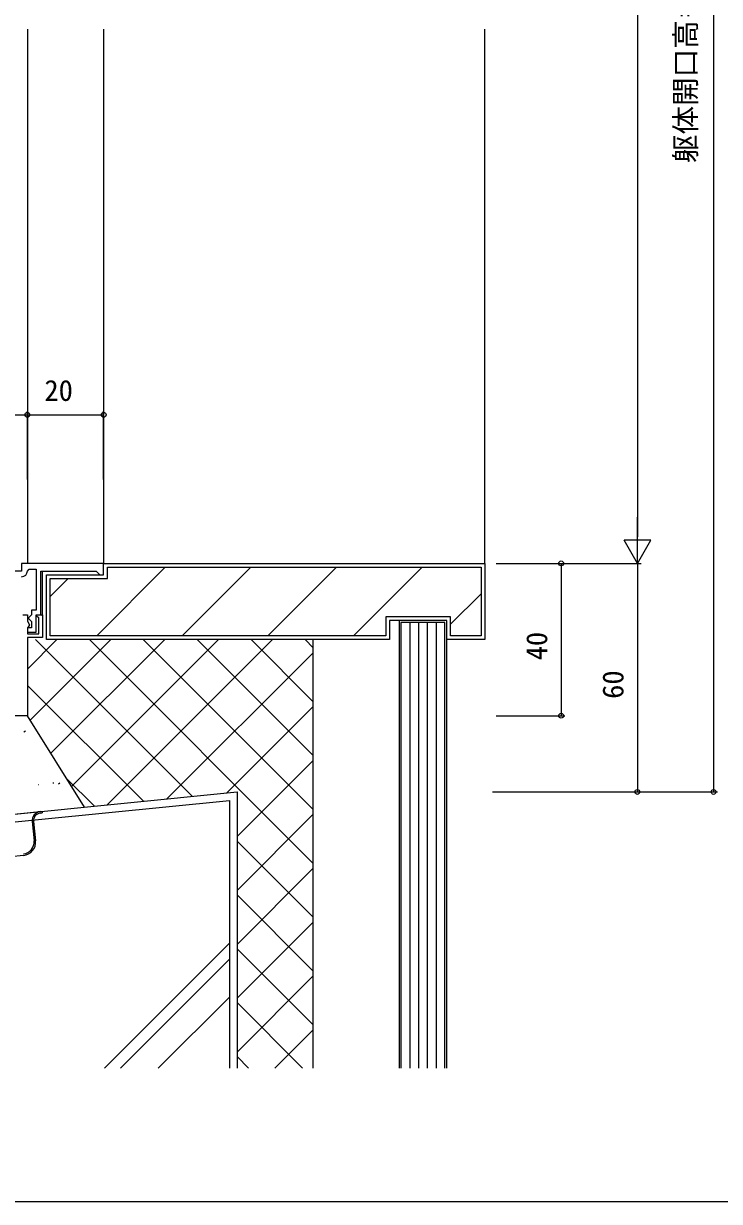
# Model space of a CAD drawing. Units: millimetres, scale not verified. Extents: x -437 to 438, y -344 to 341.
# Drawn here: x -253.5 to -70.9, y -343.8 to -34.6 of the extents above; entities that cross this region are included whole.
import ezdxf
from ezdxf.enums import TextEntityAlignment as Align

# ---------------------------------------------------------------- set-up
doc = ezdxf.new("R2010")
doc.units = ezdxf.units.MM
doc.header["$LTSCALE"] = 2
for name, color, linetype in [('0-2_YKK_11', 7, 'Continuous'), ('0-3_YKK_12', 2, 'Continuous'), ('0-4_YKK_13', 4, 'Continuous'), ('0-5_YKK_D', 6, 'Continuous'), ('0-6_YKK_ZWAK', 7, 'Continuous'), ('0-7_YSS_K', 3, 'Continuous')]:
    doc.layers.add(name, color=color, linetype=linetype)
doc.styles.add('ＭＳ ゴシック', font='')
doc.styles.get('ＭＳ ゴシック').set_extended_font_data('MS Gothic')

msp = doc.modelspace()

# ---------------------------------------------------------------- linework, layer by layer
at = {"layer": '0-2_YKK_11'}
for points in [[(-232.46, -176.3), (-253.96, -176.3), (-253.96, -178.3), (-265.96, -178.3), (-265.96, -176.3), (-279.46, -176.3), (-279.46, -179.8), (-277.96, -179.8), (-277.96, -177.8), (-271.66, -177.8), (-271.66, -183.1), (-270.609, -183.1), (-270.001, -182.046), (-270.21, -181.6), (-270.46, -181.304), (-270.46, -177.8), (-267.96, -177.8), (-267.46, -178.3)], [(-252.46, -178.3), (-251.96, -177.8), (-250.16, -177.8), (-250.16, -188.6), (-251.36, -188.6), (-251.36, -189.8), (-251.66, -190.1), (-252.16, -190.6), (-252.16, -190.8), (-251.66, -191.3), (-251.36, -191.6), (-251.36, -193.2), (-252.46, -193.2), (-252.46, -194.4), (-250.16, -194.4), (-250.16, -189.8), (-248.96, -189.8), (-248.96, -178.3), (-234.46, -178.3), (-233.96, -178.8), (-233.46, -179.3), (-232.46, -179.3), (-232.46, -176.3)], [(-253.66, -189.8), (-252.46, -189.8), (-252.46, -191.48), (-251.901, -192.45), (-252.16, -192.9), (-252.46, -193.2), (-252.46, -194.8), (-249.46, -194.8), (-249.46, -190.562), (-250.001, -190.25), (-249.88, -189.8), (-248.46, -189.8), (-248.46, -195.8), (-252.46, -195.8), (-252.46, -216.3), (-257.502, -216.3)]]:
    msp.add_lwpolyline(points, dxfattribs=at)
msp.add_arc((-253.96, -178.3), 1.5, 270, 0, dxfattribs=at)
at = {"layer": '0-3_YKK_12'}
for p, q in [((-252.46, -36.088), (-252.46, -176.3)), ((-248.46, -190.1), (-248.46, -178.3))]:
    msp.add_line(p, q, dxfattribs=at)
msp.add_lwpolyline([(-232.46, -36.088), (-232.46, -176.3), (-232.96, -176.3)], dxfattribs=at)
at = {"layer": '0-4_YKK_13'}
for p, q in [((-295.844, -246.138), (-249.077, -241.462)), ((-251.226, -244.089), (-250.719, -249.163)), ((-250.828, -244.049), (-250.321, -249.123)), ((-249.077, -241.462), (-248.58, -241.412)), ((-249.037, -241.86), (-248.54, -241.81)), ((-248.58, -241.412), (-248.54, -241.81)), ((-253.455, -252.954), (-263.406, -253.949))]:
    msp.add_line(p, q, dxfattribs=at)
for centre, radius, start, end in [((-248.838, -243.85), 2.4, 95.71059, 185.71059), ((-248.838, -243.85), 2, 95.71059, 185.71059), ((-253.804, -249.472), 3.1, 275.71059, 5.71059), ((-253.804, -249.472), 3.5, 275.71059, 5.71059)]:
    msp.add_arc(centre, radius, start, end, dxfattribs=at)
at = {"layer": '0-5_YKK_D'}
for p, q in [((-72.46, 193.7), (-72.46, -236.3)), ((-92.46, 116.7), (-92.46, -169.3)), ((-352.46, -137.3), (-252.46, -137.3)), ((-252.46, -154.3), (-252.46, -136.3)), ((-252.46, -154.3), (-252.46, -136.3)), ((-252.46, -137.3), (-232.46, -137.3)), ((-232.46, -154.3), (-232.46, -136.3)), ((-92.46, -176.3), (-92.46, -164.176)), ((-92.46, -176.3), (-95.96, -170.238)), ((-88.96, -170.238), (-95.96, -170.238)), ((-92.46, -176.3), (-88.96, -170.238)), ((-129.46, -176.3), (-91.46, -176.3)), ((-129.46, -176.3), (-111.46, -176.3)), ((-129.46, -176.3), (-91.46, -176.3)), ((-112.46, -176.3), (-112.46, -216.3)), ((-92.46, -176.3), (-92.46, -236.3)), ((-129.46, -216.3), (-111.46, -216.3)), ((-130.46, -236.3), (-71.46, -236.3)), ((-129.46, -236.3), (-91.46, -236.3))]:
    msp.add_line(p, q, dxfattribs=at)
for centre in [(-252.46, -137.3), (-252.46, -137.3), (-232.46, -137.3), (-112.46, -176.3), (-112.46, -216.3), (-92.46, -236.3), (-72.46, -236.3)]:
    msp.add_circle(centre, 0.637, dxfattribs=at)
at = {"layer": '0-6_YKK_ZWAK'}
msp.add_lwpolyline([(-436.8, -343.8), (438.2, -343.8), (438.2, 306.2)], dxfattribs=at)
at = {"layer": '0-7_YSS_K'}
for p, q in [((-132.46, -176.3), (-132.46, -36.088)), ((-234.283, -195.3), (-216.283, -177.3)), ((-211.832, -195.3), (-193.832, -177.3)), ((-189.382, -195.3), (-171.382, -177.3)), ((-166.931, -195.3), (-148.931, -177.3)), ((-246.46, -185.027), (-241.734, -180.3)), ((-141.46, -192.28), (-133.46, -184.28)), ((-152.16, -191.8), (-152.16, -308.8)), ((-149.86, -191.8), (-149.86, -308.8)), ((-147.56, -191.8), (-147.56, -308.8)), ((-145.26, -191.8), (-145.26, -308.8)), ((-252.46, -204.033), (-244.728, -196.3)), ((-251.739, -217.454), (-230.585, -196.3)), ((-209.176, -237.472), (-250.348, -196.3)), ((-246.3, -226.157), (-216.443, -196.3)), ((-240.861, -234.86), (-202.301, -196.3)), ((-177.46, -255.045), (-236.206, -196.3)), ((-231.57, -239.711), (-188.159, -196.3)), ((-177.46, -240.903), (-222.064, -196.3)), ((-177.46, -226.761), (-207.921, -196.3)), ((-177.46, -212.619), (-193.779, -196.3)), ((-177.46, -198.477), (-179.637, -196.3)), ((-177.46, -308.8), (-177.46, -196.3)), ((-215.856, -238.14), (-177.46, -199.744)), ((-222.033, -238.757), (-252.46, -208.33)), ((-252.46, -215.8), (-252.46, -216.3)), ((-237.46, -240.3), (-252.46, -216.3)), ((-200.143, -236.568), (-177.46, -213.886)), ((-253.361, -220.54), (-252.944, -220.264)), ((-197.46, -248.028), (-177.46, -228.028)), ((-249.594, -234.37), (-249.547, -234.353)), ((-245.755, -233.87), (-245.505, -233.87)), ((-244.337, -234.156), (-243.92, -233.88)), ((-234.889, -240.043), (-242.174, -232.758)), ((-197.46, -262.17), (-177.46, -242.17)), ((-177.46, -269.187), (-197.46, -249.187)), ((-197.46, -276.312), (-177.46, -256.312)), ((-177.46, -283.33), (-197.46, -263.33)), ((-197.46, -290.454), (-177.46, -270.454)), ((-232.269, -308.8), (-199.46, -275.992)), ((-177.46, -297.472), (-197.46, -277.472)), ((-228.026, -308.8), (-199.46, -280.234)), ((-197.46, -304.596), (-177.46, -284.596)), ((-218.127, -308.8), (-199.46, -290.134)), ((-180.274, -308.8), (-197.46, -291.614)), ((-187.522, -308.8), (-177.46, -298.739)), ((-194.416, -308.8), (-197.46, -305.756))]:
    msp.add_line(p, q, dxfattribs=at)
for points in [[(-247.46, -196.3), (-247.46, -179.3), (-232.46, -179.3), (-232.46, -176.3), (-132.46, -176.3), (-132.46, -196.3), (-142.46, -196.3), (-142.46, -191.3), (-157.46, -191.3), (-157.46, -196.3)], [(-246.46, -195.3), (-246.46, -180.3), (-231.46, -180.3), (-231.46, -177.3), (-133.46, -177.3), (-133.46, -195.3), (-141.46, -195.3), (-141.46, -190.3), (-158.46, -190.3), (-158.46, -195.3)]]:
    msp.add_lwpolyline(points, close=True, dxfattribs=at)
for points in [[(-142.46, -308.8), (-142.46, -191.3), (-154.96, -191.3), (-154.96, -308.8)], [(-142.96, -308.8), (-142.96, -191.8), (-154.46, -191.8), (-154.46, -308.8)], [(-347.46, -308.8), (-347.46, -251.3), (-197.46, -236.3), (-197.46, -308.8)], [(-345.46, -308.8), (-345.46, -253.051), (-199.46, -238.584), (-199.46, -308.8)]]:
    msp.add_lwpolyline(points, dxfattribs=at)

# ---------------------------------------------------------------- texts
at = {"layer": '0-5_YKK_D', "style": 'ＭＳ ゴシック'}
for s, p in [('躯体開口高＝H＋130', (-75.441, -71.222)), ('40', (-114.46, -201.755)), ('60', (-94.46, -211.861))]:
    msp.add_text(s, height=5.499, rotation=90, dxfattribs=at).set_placement(p, align=Align.BOTTOM_LEFT)
msp.add_text('20', height=5.499, dxfattribs=at).set_placement((-248, -135.3), align=Align.BOTTOM_LEFT)

doc.saveas('drawing.dxf')
